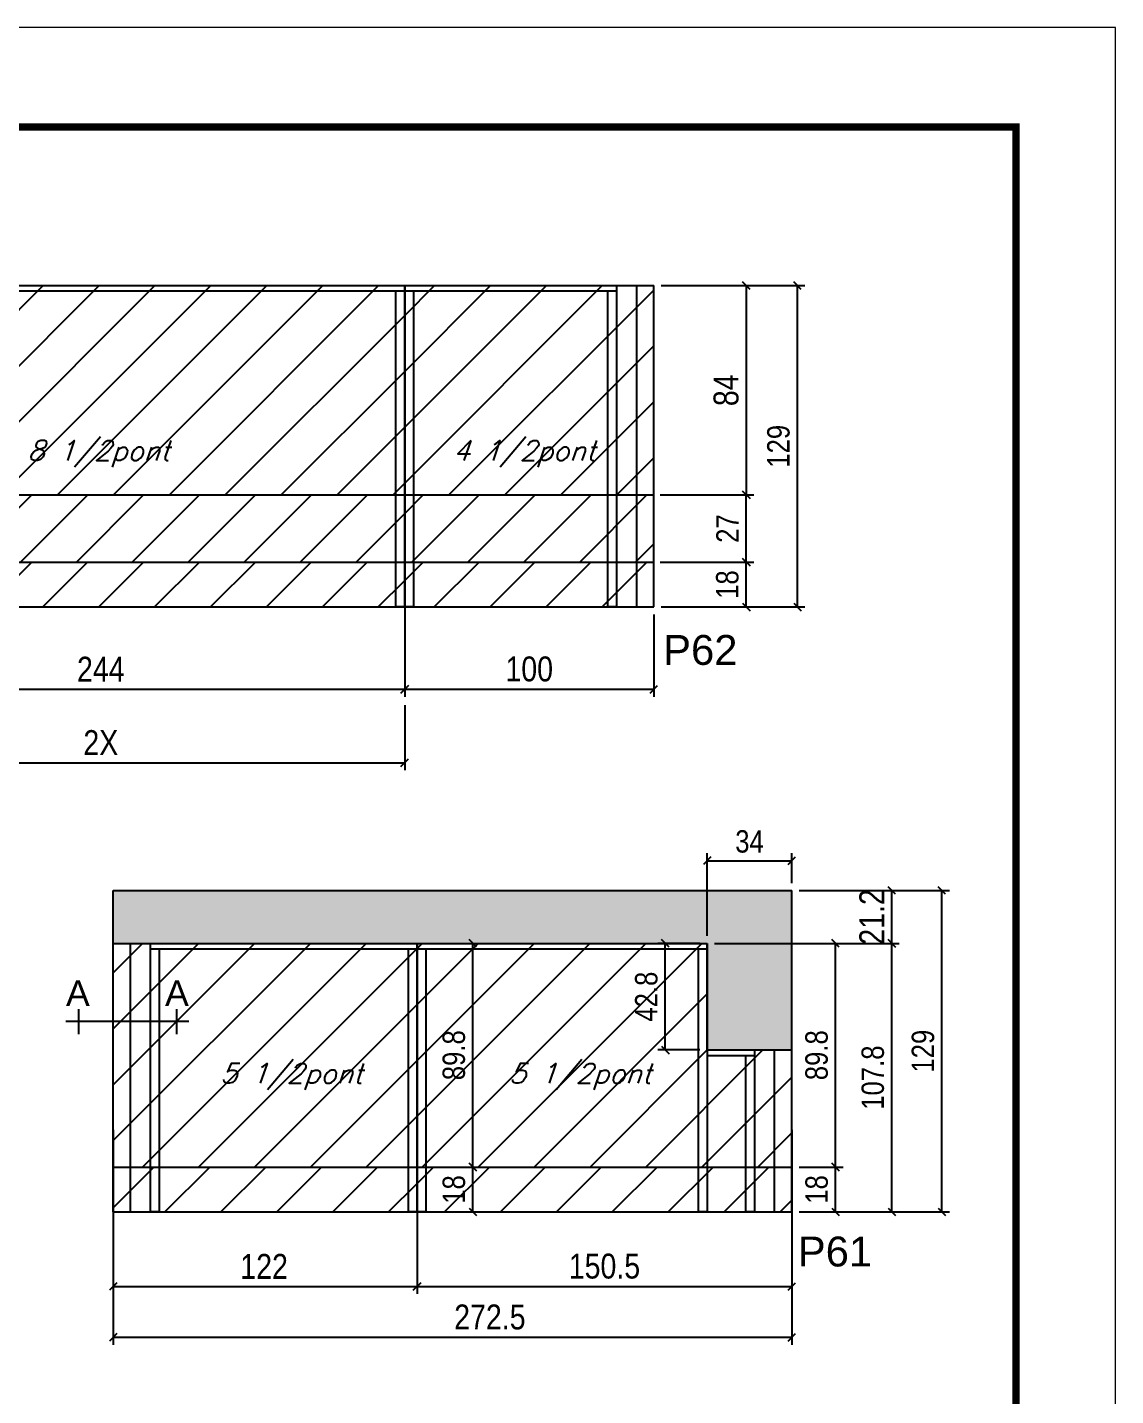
# Model space of a CAD drawing. Extents: x -20960 to -5926, y -2106 to 21915.
# Drawn here: x -7975 to -7538, y 15623 to 16173 of the extents above; entities that cross this region are included whole.
import ezdxf
from ezdxf.enums import TextEntityAlignment as Align

# ---------------------------------------------------------------- set-up
doc = ezdxf.new("R2010")
doc.units = 0
doc.linetypes.add('DASHED', pattern=[0.75, 0.5, -0.25])
for name, color, linetype in [('5', 5, 'Continuous'), ('COTA', 241, 'Continuous'), ('detalhes', 4, 'Continuous'), ('Painéis', 200, 'Continuous'), ('Reaproveitamento', 251, 'Continuous'), ('SARR_2.2x7', 40, 'Continuous'), ('SARR_3.5x7', 81, 'Continuous'), ('texto', 7, 'Continuous')]:
    doc.layers.add(name, color=color, linetype=linetype)
doc.layers.add('Folhas', color=255, linetype='Continuous', lineweight=9)
doc.layers.add('SARRAFO DE PRESSAO', color=251, linetype='DASHED', lineweight=9)
doc.styles.add('ARIAL', font='arial.ttf')
doc.styles.add('COTA TECNICA', font='techl___.ttf', dxfattribs={"height": 10})
doc.styles.add('COTA TECNICA-50', font='techl___.ttf', dxfattribs={"height": 9})
doc.styles.add('Romans', font='romans.shx')
doc.styles.get("Standard").update_dxf_attribs({"font": 'arial.ttf'})
doc.dimstyles.new('COTA PAINEL-50', dxfattribs={"dimtxt": 9, "dimasz": 3, "dimexe": 3, "dimexo": 3, "dimgap": 3, "dimtad": 1, "dimdec": 1, "dimzin": 12, "dimdsep": 46, "dimtxsty": 'COTA TECNICA-50', "dimblk1": 'OBLIQUE', "dimblk2": 'OBLIQUE', "dimsah": 1, "dimcen": 0.9, "dimclrd": 4, "dimclre": 4, "dimclrt": 240, "dimadec": 1, "dimazin": 3, "dimtfac": 1, "dimtdec": 1, "dimtmove": 0, "dimatfit": 3, "dimfxl": 1, "dimtolj": 1, "dimtzin": 12, "dimarcsym": 0})
doc.dimstyles.new('PAINEL', dxfattribs={"dimtxt": 10, "dimasz": 3, "dimexe": 3, "dimexo": 3, "dimgap": 3, "dimtad": 1, "dimdec": 1, "dimzin": 12, "dimdsep": 46, "dimtxsty": 'COTA TECNICA', "dimblk1": 'OBLIQUE', "dimblk2": 'OBLIQUE', "dimsah": 1, "dimcen": 0.9, "dimclrd": 4, "dimclre": 4, "dimclrt": 240, "dimadec": 1, "dimazin": 3, "dimtfac": 1, "dimtdec": 1, "dimtmove": 0, "dimatfit": 3, "dimfxl": 1, "dimtolj": 1, "dimtzin": 12, "dimarcsym": 0})
pattern_1 = [(45, (-35.918, -2242.768), (-11.22532, 11.22532), [])]
pattern_2 = [(45, (1571.5, 1148.575), (-11.22532, 11.22532), [])]
pattern_3 = [(45, (3170, 1148.575), (-11.22532, 11.22532), [])]

# ---------------------------------------------------------------- blocks, each defined once
blk = doc.blocks.new('9999999999')
at = {"layer": 'Folhas'}
blk.add_lwpolyline([(98138.98, 34190.21), (99623.98, 34190.21), (99623.98, 35240.21), (98138.98, 35240.21)], close=True, dxfattribs=at)
at = {"layer": 'Folhas', "color": 30, "const_width": 3}
blk.add_lwpolyline([(98213.98, 34230.21), (99583.98, 34230.21), (99583.98, 35200.21), (98213.98, 35200.21)], close=True, dxfattribs=at)
blk = doc.blocks.new('_Oblique')
at = {"color": 0, "linetype": 'ByBlock', "lineweight": -2}
blk.add_line((-0.5, -0.5), (0.5, 0.5), dxfattribs=at)
blk = doc.blocks.new('*D7145')
at = {"layer": 'COTA', "color": 4, "lineweight": -2, "ltscale": 25, "transparency": 16777216}
for p, q in [((-8067.92, 15900.46), (-8067.92, 15874.35)), ((-7823.92, 15900.46), (-7823.92, 15874.35)), ((-8067.92, 15877.35), (-7823.92, 15877.35))]:
    blk.add_line(p, q, dxfattribs=at)
at = {"layer": 'Defpoints', "color": 0, "ltscale": 25, "transparency": 16777216}
for p in [(-8067.92, 15903.46), (-7823.92, 15903.46), (-7823.92, 15877.35)]:
    blk.add_point(p, dxfattribs=at)
at = {"layer": 'COTA', "color": 4, "lineweight": -2, "ltscale": 25, "transparency": 16777216, "xscale": 3, "yscale": 3, "zscale": 3, "rotation": 180}
blk.add_blockref('_Oblique', (-8067.92, 15877.35), dxfattribs=at)
at = {"layer": 'COTA', "color": 4, "lineweight": -2, "ltscale": 25, "transparency": 16777216, "xscale": 3, "yscale": 3, "zscale": 3}
blk.add_blockref('_Oblique', (-7823.92, 15877.35), dxfattribs=at)
at = {"layer": 'COTA', "color": 240, "ltscale": 25, "transparency": 16777216, "insert": (-7945.92, 15885.41), "char_height": 10, "attachment_point": 5, "style": 'COTA TECNICA'}
blk.add_mtext('\\A1;2X', dxfattribs=at)
blk = doc.blocks.new('*D7147')
at = {"layer": 'COTA', "color": 4, "lineweight": -2, "ltscale": 25, "transparency": 16777216}
for p, q in [((-8067.92, 15954.85), (-8067.92, 15903.81)), ((-7823.92, 15954.85), (-7823.92, 15903.81)), ((-8067.92, 15906.81), (-7823.92, 15906.81))]:
    blk.add_line(p, q, dxfattribs=at)
at = {"layer": 'Defpoints', "color": 0, "ltscale": 25, "transparency": 16777216}
for p in [(-8067.92, 15957.85), (-7823.92, 15957.85), (-7823.92, 15906.81)]:
    blk.add_point(p, dxfattribs=at)
at = {"layer": 'COTA', "color": 4, "lineweight": -2, "ltscale": 25, "transparency": 16777216, "xscale": 3, "yscale": 3, "zscale": 3, "rotation": 180}
blk.add_blockref('_Oblique', (-8067.92, 15906.81), dxfattribs=at)
at = {"layer": 'COTA', "color": 4, "lineweight": -2, "ltscale": 25, "transparency": 16777216, "xscale": 3, "yscale": 3, "zscale": 3}
blk.add_blockref('_Oblique', (-7823.92, 15906.81), dxfattribs=at)
at = {"layer": 'COTA', "color": 240, "ltscale": 25, "transparency": 16777216, "insert": (-7945.92, 15914.88), "char_height": 10, "attachment_point": 5, "style": 'COTA TECNICA'}
blk.add_mtext('\\A1;244', dxfattribs=at)
blk = doc.blocks.new('*D7197')
at = {"layer": 'COTA', "color": 4, "lineweight": -2, "ltscale": 25, "transparency": 16777216}
for p, q in [((-7720.92, 16068.85), (-7683.78, 16068.85)), ((-7686.78, 16068.85), (-7686.78, 15984.85)), ((-7721.39, 15984.85), (-7683.78, 15984.85))]:
    blk.add_line(p, q, dxfattribs=at)
at = {"layer": 'Defpoints', "color": 0, "ltscale": 25, "transparency": 16777216}
for p in [(-7723.92, 16068.85), (-7724.39, 15984.85), (-7686.78, 15984.85)]:
    blk.add_point(p, dxfattribs=at)
at = {"layer": 'COTA', "color": 4, "lineweight": -2, "ltscale": 25, "transparency": 16777216, "xscale": 3, "yscale": 3, "zscale": 3}
for p, rotation in [((-7686.78, 16068.85), 90), ((-7686.78, 15984.85), 270)]:
    blk.add_blockref('_Oblique', p, dxfattribs=dict(at, rotation=rotation))
at = {"layer": 'COTA', "color": 240, "ltscale": 25, "transparency": 16777216, "insert": (-7694.87, 16026.85), "char_height": 10, "attachment_point": 5, "rotation": 90, "style": 'COTA TECNICA'}
blk.add_mtext('\\A1;84', dxfattribs=at)
blk = doc.blocks.new('*D7148')
at = {"layer": 'COTA', "color": 4, "lineweight": -2, "ltscale": 25, "transparency": 16777216}
for p, q in [((-7823.92, 15954.85), (-7823.92, 15903.81)), ((-7723.92, 15936.85), (-7723.92, 15903.81)), ((-7823.92, 15906.81), (-7723.92, 15906.81))]:
    blk.add_line(p, q, dxfattribs=at)
at = {"layer": 'Defpoints', "color": 0, "ltscale": 25, "transparency": 16777216}
for p in [(-7823.92, 15957.85), (-7723.92, 15939.85), (-7723.92, 15906.81)]:
    blk.add_point(p, dxfattribs=at)
at = {"layer": 'COTA', "color": 4, "lineweight": -2, "ltscale": 25, "transparency": 16777216, "xscale": 3, "yscale": 3, "zscale": 3, "rotation": 180}
blk.add_blockref('_Oblique', (-7823.92, 15906.81), dxfattribs=at)
at = {"layer": 'COTA', "color": 4, "lineweight": -2, "ltscale": 25, "transparency": 16777216, "xscale": 3, "yscale": 3, "zscale": 3}
blk.add_blockref('_Oblique', (-7723.92, 15906.81), dxfattribs=at)
at = {"layer": 'COTA', "color": 240, "ltscale": 25, "transparency": 16777216, "insert": (-7773.92, 15914.91), "char_height": 10, "attachment_point": 5, "style": 'COTA TECNICA'}
blk.add_mtext('\\A1;100', dxfattribs=at)
blk = doc.blocks.new('*D7199')
at = {"layer": 'COTA', "color": 4, "lineweight": -2, "transparency": 16777216}
for p, q in [((-7721.39, 15984.85), (-7683.78, 15984.85)), ((-7686.78, 15957.85), (-7686.78, 15984.85)), ((-7721.39, 15957.85), (-7683.78, 15957.85))]:
    blk.add_line(p, q, dxfattribs=at)
at = {"layer": 'Defpoints', "color": 0, "transparency": 16777216}
for p in [(-7724.39, 15984.85), (-7686.78, 15984.85), (-7724.39, 15957.85)]:
    blk.add_point(p, dxfattribs=at)
at = {"layer": 'COTA', "color": 4, "lineweight": -2, "transparency": 16777216, "xscale": 3, "yscale": 3, "zscale": 3}
for p, rotation in [((-7686.78, 15984.85), 90), ((-7686.78, 15957.85), 270)]:
    blk.add_blockref('_Oblique', p, dxfattribs=dict(at, rotation=rotation))
at = {"layer": 'COTA', "color": 240, "transparency": 16777216, "insert": (-7694.34, 15971.35), "char_height": 9, "attachment_point": 5, "rotation": 90, "style": 'COTA TECNICA-50'}
blk.add_mtext('\\A1;27', dxfattribs=at)
blk = doc.blocks.new('*D7201')
at = {"layer": 'COTA', "color": 4, "lineweight": -2, "transparency": 16777216}
for p, q in [((-7720.92, 16068.85), (-7663.26, 16068.85)), ((-7666.26, 15939.85), (-7666.26, 16068.85)), ((-7720.92, 15939.85), (-7663.26, 15939.85))]:
    blk.add_line(p, q, dxfattribs=at)
at = {"layer": 'Defpoints', "color": 0, "transparency": 16777216}
for p in [(-7723.92, 16068.85), (-7666.26, 16068.85), (-7723.92, 15939.85)]:
    blk.add_point(p, dxfattribs=at)
at = {"layer": 'COTA', "color": 4, "lineweight": -2, "transparency": 16777216, "xscale": 3, "yscale": 3, "zscale": 3}
for p, rotation in [((-7666.26, 16068.85), 90), ((-7666.26, 15939.85), 270)]:
    blk.add_blockref('_Oblique', p, dxfattribs=dict(at, rotation=rotation))
at = {"layer": 'COTA', "color": 240, "transparency": 16777216, "insert": (-7673.84, 16004.35), "char_height": 9, "attachment_point": 5, "rotation": 90, "style": 'COTA TECNICA-50'}
blk.add_mtext('\\A1;129', dxfattribs=at)
blk = doc.blocks.new('*D7156')
at = {"layer": 'COTA', "color": 4, "lineweight": -2, "ltscale": 25, "transparency": 16777216}
for p, q in [((-7940.96, 15730.03), (-7940.96, 15664.1)), ((-7818.96, 15730.03), (-7818.96, 15664.1)), ((-7940.96, 15667.1), (-7818.96, 15667.1))]:
    blk.add_line(p, q, dxfattribs=at)
at = {"layer": 'Defpoints', "color": 0, "ltscale": 25, "transparency": 16777216}
for p in [(-7940.96, 15733.03), (-7818.96, 15733.03), (-7818.96, 15667.1)]:
    blk.add_point(p, dxfattribs=at)
at = {"layer": 'COTA', "color": 4, "lineweight": -2, "ltscale": 25, "transparency": 16777216, "xscale": 3, "yscale": 3, "zscale": 3, "rotation": 180}
blk.add_blockref('_Oblique', (-7940.96, 15667.1), dxfattribs=at)
at = {"layer": 'COTA', "color": 4, "lineweight": -2, "ltscale": 25, "transparency": 16777216, "xscale": 3, "yscale": 3, "zscale": 3}
blk.add_blockref('_Oblique', (-7818.96, 15667.1), dxfattribs=at)
at = {"layer": 'COTA', "color": 240, "ltscale": 25, "transparency": 16777216, "insert": (-7880.36, 15675.16), "char_height": 10, "attachment_point": 5, "style": 'COTA TECNICA'}
blk.add_mtext('\\A1;122', dxfattribs=at)
blk = doc.blocks.new('*D7202')
at = {"layer": 'COTA', "color": 4, "lineweight": -2, "ltscale": 25, "transparency": 16777216}
for p, q in [((-7665.49, 15826.03), (-7625.35, 15826.03)), ((-7628.35, 15804.83), (-7628.35, 15826.03)), ((-7665.49, 15804.83), (-7625.35, 15804.83))]:
    blk.add_line(p, q, dxfattribs=at)
at = {"layer": 'Defpoints', "color": 0, "ltscale": 25, "transparency": 16777216}
for p in [(-7668.49, 15826.03), (-7628.35, 15826.03), (-7668.49, 15804.83)]:
    blk.add_point(p, dxfattribs=at)
at = {"layer": 'COTA', "color": 4, "lineweight": -2, "ltscale": 25, "transparency": 16777216, "xscale": 3, "yscale": 3, "zscale": 3}
for p, rotation in [((-7628.35, 15826.03), 90), ((-7628.35, 15804.83), 270)]:
    blk.add_blockref('_Oblique', p, dxfattribs=dict(at, rotation=rotation))
at = {"layer": 'COTA', "color": 240, "ltscale": 25, "transparency": 16777216, "insert": (-7636.41, 15815.43), "char_height": 10, "attachment_point": 5, "rotation": 90, "style": 'COTA TECNICA'}
blk.add_mtext('\\A1;21.2', dxfattribs=at)
blk = doc.blocks.new('*D7133')
at = {"layer": 'COTA', "color": 4, "lineweight": -2, "ltscale": 25, "transparency": 16777216}
for p, q in [((-7818.96, 15730.03), (-7818.96, 15664.1)), ((-7668.49, 15730.03), (-7668.49, 15664.1)), ((-7818.96, 15667.1), (-7668.49, 15667.1))]:
    blk.add_line(p, q, dxfattribs=at)
at = {"layer": 'Defpoints', "color": 0, "ltscale": 25, "transparency": 16777216}
for p in [(-7818.96, 15733.03), (-7668.49, 15733.03), (-7668.49, 15667.1)]:
    blk.add_point(p, dxfattribs=at)
at = {"layer": 'COTA', "color": 4, "lineweight": -2, "ltscale": 25, "transparency": 16777216, "xscale": 3, "yscale": 3, "zscale": 3, "rotation": 180}
blk.add_blockref('_Oblique', (-7818.96, 15667.1), dxfattribs=at)
at = {"layer": 'COTA', "color": 4, "lineweight": -2, "ltscale": 25, "transparency": 16777216, "xscale": 3, "yscale": 3, "zscale": 3}
blk.add_blockref('_Oblique', (-7668.49, 15667.1), dxfattribs=at)
at = {"layer": 'COTA', "color": 240, "ltscale": 25, "transparency": 16777216, "insert": (-7743.72, 15675.21), "char_height": 10, "attachment_point": 5, "style": 'COTA TECNICA'}
blk.add_mtext('\\A1;150.5', dxfattribs=at)
blk = doc.blocks.new('*D7134')
at = {"layer": 'COTA', "color": 4, "lineweight": -2, "ltscale": 25, "transparency": 16777216}
for p, q in [((-7940.96, 15730.03), (-7940.96, 15643.68)), ((-7668.49, 15730.03), (-7668.49, 15643.68)), ((-7668.49, 15646.68), (-7940.96, 15646.68))]:
    blk.add_line(p, q, dxfattribs=at)
at = {"layer": 'Defpoints', "color": 0, "ltscale": 25, "transparency": 16777216}
for p in [(-7940.96, 15733.03), (-7668.49, 15733.03), (-7940.96, 15646.68)]:
    blk.add_point(p, dxfattribs=at)
at = {"layer": 'COTA', "color": 4, "lineweight": -2, "ltscale": 25, "transparency": 16777216, "xscale": 3, "yscale": 3, "zscale": 3, "rotation": 180}
blk.add_blockref('_Oblique', (-7940.96, 15646.68), dxfattribs=at)
at = {"layer": 'COTA', "color": 4, "lineweight": -2, "ltscale": 25, "transparency": 16777216, "xscale": 3, "yscale": 3, "zscale": 3}
blk.add_blockref('_Oblique', (-7668.49, 15646.68), dxfattribs=at)
at = {"layer": 'COTA', "color": 240, "ltscale": 25, "transparency": 16777216, "insert": (-7789.72, 15654.79), "char_height": 10, "attachment_point": 5, "style": 'COTA TECNICA'}
blk.add_mtext('\\A1;272.5', dxfattribs=at)
blk = doc.blocks.new('*D7135')
at = {"layer": 'COTA', "color": 4, "lineweight": -2, "transparency": 16777216}
for p, q in [((-7814.04, 15715.03), (-7793.56, 15715.03)), ((-7796.56, 15697.03), (-7796.56, 15715.03)), ((-7814.04, 15697.03), (-7793.56, 15697.03))]:
    blk.add_line(p, q, dxfattribs=at)
at = {"layer": 'Defpoints', "color": 0, "transparency": 16777216}
for p in [(-7817.04, 15715.03), (-7796.56, 15715.03), (-7817.04, 15697.03)]:
    blk.add_point(p, dxfattribs=at)
at = {"layer": 'COTA', "color": 4, "lineweight": -2, "transparency": 16777216, "xscale": 3, "yscale": 3, "zscale": 3}
for p, rotation in [((-7796.56, 15715.03), 90), ((-7796.56, 15697.03), 270)]:
    blk.add_blockref('_Oblique', p, dxfattribs=dict(at, rotation=rotation))
at = {"layer": 'COTA', "color": 240, "transparency": 16777216, "insert": (-7804.15, 15706.03), "char_height": 9, "attachment_point": 5, "rotation": 90, "style": 'COTA TECNICA-50'}
blk.add_mtext('\\A1;18', dxfattribs=at)
blk = doc.blocks.new('*D7136')
at = {"layer": 'COTA', "color": 4, "lineweight": -2, "transparency": 16777216}
for p, q in [((-7665.49, 15826.03), (-7605.24, 15826.03)), ((-7608.24, 15697.07), (-7608.24, 15826.03)), ((-7665.49, 15697.07), (-7605.24, 15697.07))]:
    blk.add_line(p, q, dxfattribs=at)
at = {"layer": 'Defpoints', "color": 0, "transparency": 16777216}
for p in [(-7668.49, 15826.03), (-7608.24, 15826.03), (-7668.49, 15697.07)]:
    blk.add_point(p, dxfattribs=at)
at = {"layer": 'COTA', "color": 4, "lineweight": -2, "transparency": 16777216, "xscale": 3, "yscale": 3, "zscale": 3}
for p, rotation in [((-7608.24, 15826.03), 90), ((-7608.24, 15697.07), 270)]:
    blk.add_blockref('_Oblique', p, dxfattribs=dict(at, rotation=rotation))
at = {"layer": 'COTA', "color": 240, "transparency": 16777216, "insert": (-7615.81, 15761.55), "char_height": 9, "attachment_point": 5, "rotation": 90, "style": 'COTA TECNICA-50'}
blk.add_mtext('\\A1;129', dxfattribs=at)
blk = doc.blocks.new('*D7192')
at = {"layer": 'COTA', "color": 4, "lineweight": -2, "transparency": 16777216}
for p, q in [((-7699.49, 15804.83), (-7647.93, 15804.83)), ((-7650.93, 15715.03), (-7650.93, 15804.83)), ((-7665.49, 15715.03), (-7647.93, 15715.03))]:
    blk.add_line(p, q, dxfattribs=at)
at = {"layer": 'Defpoints', "color": 0, "transparency": 16777216}
for p in [(-7702.49, 15804.83), (-7650.93, 15804.83), (-7668.49, 15715.03)]:
    blk.add_point(p, dxfattribs=at)
at = {"layer": 'COTA', "color": 4, "lineweight": -2, "transparency": 16777216, "xscale": 3, "yscale": 3, "zscale": 3}
for p, rotation in [((-7650.93, 15804.83), 90), ((-7650.93, 15715.03), 270)]:
    blk.add_blockref('_Oblique', p, dxfattribs=dict(at, rotation=rotation))
at = {"layer": 'COTA', "color": 240, "transparency": 16777216, "insert": (-7658.52, 15759.93), "char_height": 9, "attachment_point": 5, "rotation": 90, "style": 'COTA TECNICA-50'}
blk.add_mtext('\\A1;89.8', dxfattribs=at)
blk = doc.blocks.new('*D7193')
at = {"layer": 'COTA', "color": 4, "lineweight": -2, "transparency": 16777216}
for p, q in [((-7705.49, 15804.83), (-7722.29, 15804.83)), ((-7719.29, 15762.03), (-7719.29, 15804.83)), ((-7705.49, 15762.03), (-7722.29, 15762.03))]:
    blk.add_line(p, q, dxfattribs=at)
at = {"layer": 'Defpoints', "color": 0, "transparency": 16777216}
for p in [(-7719.29, 15804.83), (-7702.49, 15804.83), (-7702.49, 15762.03)]:
    blk.add_point(p, dxfattribs=at)
at = {"layer": 'COTA', "color": 4, "lineweight": -2, "transparency": 16777216, "xscale": 3, "yscale": 3, "zscale": 3}
for p, rotation in [((-7719.29, 15804.83), 90), ((-7719.29, 15762.03), 270)]:
    blk.add_blockref('_Oblique', p, dxfattribs=dict(at, rotation=rotation))
at = {"layer": 'COTA', "color": 240, "transparency": 16777216, "insert": (-7726.88, 15783.43), "char_height": 9, "attachment_point": 5, "rotation": 90, "style": 'COTA TECNICA-50'}
blk.add_mtext('\\A1;42.8', dxfattribs=at)
blk = doc.blocks.new('*D7194')
at = {"layer": 'COTA', "color": 4, "lineweight": -2, "transparency": 16777216}
for p, q in [((-7702.49, 15807.83), (-7702.49, 15841)), ((-7668.49, 15829.03), (-7668.49, 15841)), ((-7702.49, 15838), (-7668.49, 15838))]:
    blk.add_line(p, q, dxfattribs=at)
at = {"layer": 'Defpoints', "color": 0, "transparency": 16777216}
for p in [(-7668.49, 15838), (-7668.49, 15826.03), (-7702.49, 15804.83)]:
    blk.add_point(p, dxfattribs=at)
at = {"layer": 'COTA', "color": 4, "lineweight": -2, "transparency": 16777216, "xscale": 3, "yscale": 3, "zscale": 3, "rotation": 180}
blk.add_blockref('_Oblique', (-7702.49, 15838), dxfattribs=at)
at = {"layer": 'COTA', "color": 4, "lineweight": -2, "transparency": 16777216, "xscale": 3, "yscale": 3, "zscale": 3}
blk.add_blockref('_Oblique', (-7668.49, 15838), dxfattribs=at)
at = {"layer": 'COTA', "color": 240, "transparency": 16777216, "insert": (-7685.49, 15845.7), "char_height": 9, "attachment_point": 5, "style": 'COTA TECNICA-50'}
blk.add_mtext('\\A1;34', dxfattribs=at)
blk = doc.blocks.new('*D7186')
at = {"layer": 'COTA', "color": 4, "lineweight": -2, "transparency": 16777216}
for p, q in [((-7815.96, 15804.83), (-7793.56, 15804.83)), ((-7796.56, 15715.03), (-7796.56, 15804.83)), ((-7815.96, 15715.03), (-7793.56, 15715.03))]:
    blk.add_line(p, q, dxfattribs=at)
at = {"layer": 'Defpoints', "color": 0, "transparency": 16777216}
for p in [(-7818.96, 15804.83), (-7796.56, 15804.83), (-7818.96, 15715.03)]:
    blk.add_point(p, dxfattribs=at)
at = {"layer": 'COTA', "color": 4, "lineweight": -2, "transparency": 16777216, "xscale": 3, "yscale": 3, "zscale": 3}
for p, rotation in [((-7796.56, 15804.83), 90), ((-7796.56, 15715.03), 270)]:
    blk.add_blockref('_Oblique', p, dxfattribs=dict(at, rotation=rotation))
at = {"layer": 'COTA', "color": 240, "transparency": 16777216, "insert": (-7804.16, 15759.93), "char_height": 9, "attachment_point": 5, "rotation": 90, "style": 'COTA TECNICA-50'}
blk.add_mtext('\\A1;89.8', dxfattribs=at)
blk = doc.blocks.new('*D7187')
at = {"layer": 'COTA', "color": 4, "lineweight": -2, "transparency": 16777216}
for p, q in [((-7665.49, 15715.03), (-7647.93, 15715.03)), ((-7650.93, 15697.07), (-7650.93, 15715.03)), ((-7665.49, 15697.07), (-7647.93, 15697.07))]:
    blk.add_line(p, q, dxfattribs=at)
at = {"layer": 'Defpoints', "color": 0, "transparency": 16777216}
for p in [(-7668.49, 15715.03), (-7650.93, 15715.03), (-7668.49, 15697.07)]:
    blk.add_point(p, dxfattribs=at)
at = {"layer": 'COTA', "color": 4, "lineweight": -2, "transparency": 16777216, "xscale": 3, "yscale": 3, "zscale": 3}
for p, rotation in [((-7650.93, 15715.03), 90), ((-7650.93, 15697.07), 270)]:
    blk.add_blockref('_Oblique', p, dxfattribs=dict(at, rotation=rotation))
at = {"layer": 'COTA', "color": 240, "transparency": 16777216, "insert": (-7658.51, 15706.05), "char_height": 9, "attachment_point": 5, "rotation": 90, "style": 'COTA TECNICA-50'}
blk.add_mtext('\\A1;18', dxfattribs=at)
blk = doc.blocks.new('*D7188')
at = {"layer": 'COTA', "color": 4, "lineweight": -2, "transparency": 16777216}
for p, q in [((-7665.49, 15804.83), (-7625.35, 15804.83)), ((-7628.35, 15697.03), (-7628.35, 15804.83)), ((-7665.49, 15697.03), (-7625.35, 15697.03))]:
    blk.add_line(p, q, dxfattribs=at)
at = {"layer": 'Defpoints', "color": 0, "transparency": 16777216}
for p in [(-7668.49, 15804.83), (-7628.35, 15804.83), (-7668.49, 15697.03)]:
    blk.add_point(p, dxfattribs=at)
at = {"layer": 'COTA', "color": 4, "lineweight": -2, "transparency": 16777216, "xscale": 3, "yscale": 3, "zscale": 3}
for p, rotation in [((-7628.35, 15804.83), 90), ((-7628.35, 15697.03), 270)]:
    blk.add_blockref('_Oblique', p, dxfattribs=dict(at, rotation=rotation))
at = {"layer": 'COTA', "color": 240, "transparency": 16777216, "insert": (-7635.96, 15750.93), "char_height": 9, "attachment_point": 5, "rotation": 90, "style": 'COTA TECNICA-50'}
blk.add_mtext('\\A1;107.8', dxfattribs=at)
blk = doc.blocks.new('*D7190')
at = {"layer": 'COTA', "color": 4, "lineweight": -2, "transparency": 16777216}
for p, q in [((-7720.92, 15957.85), (-7683.78, 15957.85)), ((-7686.78, 15939.85), (-7686.78, 15957.85)), ((-7720.92, 15939.85), (-7683.78, 15939.85))]:
    blk.add_line(p, q, dxfattribs=at)
at = {"layer": 'Defpoints', "color": 0, "transparency": 16777216}
for p in [(-7723.92, 15957.85), (-7686.78, 15957.85), (-7723.92, 15939.85)]:
    blk.add_point(p, dxfattribs=at)
at = {"layer": 'COTA', "color": 4, "lineweight": -2, "transparency": 16777216, "xscale": 3, "yscale": 3, "zscale": 3}
for p, rotation in [((-7686.78, 15957.85), 90), ((-7686.78, 15939.85), 270)]:
    blk.add_blockref('_Oblique', p, dxfattribs=dict(at, rotation=rotation))
at = {"layer": 'COTA', "color": 240, "transparency": 16777216, "insert": (-7694.36, 15948.85), "char_height": 9, "attachment_point": 5, "rotation": 90, "style": 'COTA TECNICA-50'}
blk.add_mtext('\\A1;18', dxfattribs=at)

msp = doc.modelspace()

# ---------------------------------------------------------------- hatches: boundary and pattern name
at = {"layer": 'COTA', "linetype": 'ByBlock'}
h = msp.add_hatch(dxfattribs=at)
h.set_pattern_fill('AR-CONC', color=256, scale=0.03)
h.set_pattern_definition([(50, (-1590, 7e-12), (5.4655401, -0.4781726), [0.5715, -6.2865]), (355, (-1590, 7e-12), (-1.0573026, 5.7317054), [0.4572, -5.0292175]), (100.451445, (-1589.5445, -0.04), (4.4082374, 5.2535326), [0.4857003, -5.3427073]), (46.1842, (-1590, 1.524), (8.1323712, -1.2612698), [0.85725, -9.42975]), (96.63556, (-1589.322, 1.419), (7.122124, 7.4227837), [0.7285507, -8.0140682]), (351.18415, (-1590, 1.524), (7.122124, 7.4227837), [0.685799, -7.543792]), (21, (-1589.238, 1.143), (4.5484317, -3.067956), [0.5715, -6.2865]), (326, (-1589.238, 1.143), (1.8540609, 5.525639), [0.4572, -5.0292]), (71.451445, (-1588.859, 0.8873), (6.4024926, 2.457683), [0.4857003, -5.3426981]), (37.5, (-1590, 7e-12), (0.0926581, 2.53665117), [0, -4.96824, 0, -5.1054, 0, -5.04825]), (7.5, (-1590, 7e-12), (2.00458988, 3.00541724), [0, -2.91084, 0, -4.85394, 0, -1.92405]), (327.5, (-1591.6993, 7e-12), (4.06771786, -0.17186232), [0, -1.905, 0, -5.9436, 0, -7.8867]), (317.5, (-1592.4613, 7e-12), (4.44387544, 0.7627947), [0, -2.4765, 0, -3.94716, 0, -5.6007])])
h.paths.add_polyline_path([(-7668.49, 15826.03), (-7940.96, 15826.03), (-7940.96, 15804.83), (-7702.49, 15804.83), (-7702.49, 15762.03), (-7668.49, 15762.03)])
at = {"layer": 'Reaproveitamento'}
h = msp.add_hatch(dxfattribs=at)
h.set_pattern_fill('ANSI31', color=256, scale=5)
h.set_pattern_definition(pattern_1)
h.paths.add_polyline_path([(-7823.92, 15984.85), (-7823.92, 16068.85), (-8067.92, 16068.85), (-8067.92, 15984.85)])
h = msp.add_hatch(dxfattribs=at)
h.set_pattern_fill('ANSI31', color=256, scale=5)
h.set_pattern_definition(pattern_1)
h.paths.add_polyline_path([(-7723.92, 15984.85), (-7723.92, 16068.85), (-7823.92, 16068.85), (-7823.92, 15984.85)])
at = {"layer": 'Reaproveitamento', "transparency": 33554684}
h = msp.add_hatch(dxfattribs=at)
h.set_pattern_fill('ANSI31', color=256, scale=5)
h.set_pattern_definition(pattern_2)
h.paths.add_polyline_path([(-8067.92, 15984.85), (-8067.92, 15957.85), (-7823.92, 15957.85), (-7823.92, 15984.85)])
h = msp.add_hatch(dxfattribs=at)
h.set_pattern_fill('ANSI31', color=256, scale=5)
h.set_pattern_definition(pattern_2)
h.paths.add_polyline_path([(-7823.92, 15984.85), (-7823.92, 15957.85), (-7723.92, 15957.85), (-7723.92, 15984.85)])
h = msp.add_hatch(dxfattribs=at)
h.set_pattern_fill('ANSI31', color=256, scale=5)
h.set_pattern_definition(pattern_3)
h.paths.add_polyline_path([(-8067.92, 15957.85), (-8067.92, 15939.85), (-7823.92, 15939.85), (-7823.92, 15957.85)])
h = msp.add_hatch(dxfattribs=at)
h.set_pattern_fill('ANSI31', color=256, scale=5)
h.set_pattern_definition(pattern_3)
h.paths.add_polyline_path([(-7823.92, 15957.85), (-7823.92, 15939.85), (-7723.92, 15939.85), (-7723.92, 15957.85)])
h = msp.add_hatch(dxfattribs=at)
h.set_pattern_fill('ANSI31', color=256, scale=5)
h.set_pattern_definition(pattern_2)
h.paths.add_polyline_path([(-7940.96, 15715.03), (-7818.96, 15715.03), (-7818.96, 15804.83), (-7940.96, 15804.83)])
h = msp.add_hatch(dxfattribs=at)
h.set_pattern_fill('ANSI31', color=256, scale=5)
h.set_pattern_definition(pattern_2)
h.paths.add_polyline_path([(-7668.49, 15715.03), (-7668.49, 15762.03), (-7702.49, 15762.03), (-7702.49, 15804.83), (-7818.96, 15804.83), (-7818.96, 15715.03)])
h = msp.add_hatch(dxfattribs=at)
h.set_pattern_fill('ANSI31', color=256, scale=5)
h.set_pattern_definition(pattern_3)
h.paths.add_polyline_path([(-7940.96, 15715.03), (-7940.96, 15697.03), (-7818.96, 15697.03), (-7818.96, 15715.03)])
h = msp.add_hatch(dxfattribs=at)
h.set_pattern_fill('ANSI31', color=256, scale=5)
h.set_pattern_definition(pattern_3)
h.paths.add_polyline_path([(-7668.49, 15697.03), (-7668.49, 15715.03), (-7818.96, 15715.03), (-7818.96, 15697.03)])

# ---------------------------------------------------------------- linework, layer by layer
at = {"layer": 'COTA', "linetype": 'ByBlock'}
for p, q in [((-7940.96, 15826.03), (-7668.49, 15826.03)), ((-7940.96, 15804.83), (-7940.96, 15826.03)), ((-7668.49, 15762.03), (-7668.49, 15826.03))]:
    msp.add_line(p, q, dxfattribs=at)
at = {"layer": 'detalhes'}
for p, q in [((-7954.93, 15778.43), (-7954.93, 15768.43)), ((-7915.57, 15778.43), (-7915.57, 15768.43)), ((-7910.57, 15773.43), (-7959.93, 15773.43))]:
    msp.add_line(p, q, dxfattribs=at)
at = {"layer": 'Painéis'}
for p, q in [((-8311.92, 16068.85), (-7723.92, 16068.85)), ((-8311.92, 15984.85), (-7723.92, 15984.85)), ((-8311.92, 15957.85), (-7723.92, 15957.85)), ((-8311.92, 15939.85), (-7723.92, 15939.85)), ((-7940.96, 15804.83), (-7702.49, 15804.83)), ((-7940.96, 15715.03), (-7668.49, 15715.03)), ((-7940.96, 15697.03), (-7668.49, 15697.03))]:
    msp.add_line(p, q, dxfattribs=at)
at = {"layer": 'Painéis', "ltscale": 25}
for p, q in [((-7823.92, 15939.85), (-7823.92, 16068.85)), ((-7723.92, 15939.85), (-7723.92, 16068.85)), ((-7940.96, 15697.03), (-7940.96, 15804.83)), ((-7818.96, 15697.03), (-7818.96, 15804.83)), ((-7702.49, 15762.03), (-7702.49, 15804.83)), ((-7702.49, 15762.03), (-7668.49, 15762.03)), ((-7668.49, 15697.03), (-7668.49, 15762.03))]:
    msp.add_line(p, q, dxfattribs=at)
at = {"layer": 'SARR_2.2x7', "linetype": 'Continuous'}
for p, q in [((-7823.92, 16066.65), (-8067.92, 16066.65)), ((-7738.92, 16066.65), (-7823.92, 16066.65)), ((-7730.92, 16068.85), (-7730.92, 15984.85)), ((-7730.92, 15984.85), (-7730.92, 15957.85)), ((-7730.92, 15957.85), (-7730.92, 15939.85)), ((-7933.96, 15715.03), (-7933.96, 15804.83)), ((-7925.96, 15802.63), (-7818.96, 15802.63)), ((-7818.96, 15802.63), (-7702.49, 15802.63)), ((-7702.49, 15759.83), (-7683.49, 15759.83)), ((-7675.49, 15715.03), (-7675.49, 15762.03)), ((-7933.96, 15697.03), (-7933.96, 15715.03)), ((-7675.49, 15697.03), (-7675.49, 15715.03))]:
    msp.add_line(p, q, dxfattribs=at)
at = {"layer": 'SARR_3.5x7'}
for points in [[(-7823.92, 16068.85), (-7823.92, 15939.85), (-7827.42, 15939.85), (-7827.42, 16066.65)], [(-7820.42, 16066.65), (-7820.42, 15939.85), (-7823.92, 15939.85), (-7823.92, 16068.85)], [(-7738.92, 16068.85), (-7738.92, 15939.85), (-7742.42, 15939.85), (-7742.42, 16066.65)], [(-7922.46, 15802.63), (-7922.46, 15697.03), (-7925.96, 15697.03), (-7925.96, 15804.83)], [(-7818.96, 15804.83), (-7818.96, 15697.03), (-7822.46, 15697.03), (-7822.46, 15802.63)], [(-7815.46, 15802.63), (-7815.46, 15697.03), (-7818.96, 15697.03), (-7818.96, 15804.83)], [(-7702.49, 15804.83), (-7702.49, 15697.03), (-7705.99, 15697.03), (-7705.99, 15802.63)], [(-7683.49, 15762.03), (-7683.49, 15697.03), (-7686.99, 15697.03), (-7686.99, 15759.83)]]:
    msp.add_lwpolyline(points, dxfattribs=at)

# ---------------------------------------------------------------- block references
at = {"layer": 'SARRAFO DE PRESSAO', "color": 6, "linetype": 'ByBlock'}
msp.add_blockref('9999999999', (-107162.48, -19067.69), dxfattribs=at)

# ---------------------------------------------------------------- texts
at = {"layer": '5', "linetype": 'Continuous'}
for s, p in [('P62', (-7720.15, 15916.61)), ('P61', (-7666.09, 15675.13))]:
    msp.add_text(s, height=12, rotation=0, dxfattribs=at).set_placement(p)
at = {"layer": 'detalhes', "color": 0, "linetype": 'Continuous', "style": 'ARIAL'}
for p in [(-7955.13, 15784.85), (-7915.37, 15784.85)]:
    msp.add_text('A', height=10.22, dxfattribs=at).set_placement(p, align=Align.MIDDLE_CENTER)
at = {"layer": 'texto', "color": 2, "char_height": 8, "attachment_point": 5, "style": 'Romans'}
for s, insert in [('{\\Q19;\\C256;8 1/2pont}', (-7946.81, 16001.3)), ('{\\Q19;\\C256;4 1/2pont}', (-7775.95, 16001.3)), ('{\\Q19;\\C256;5 1/2pont}', (-7869.39, 15751.31)), ('{\\Q19;\\C256;5 1/2pont}', (-7753.45, 15751.31))]:
    msp.add_mtext(s, dxfattribs=dict(at, insert=insert))

# ---------------------------------------------------------------- dimensions: what is measured, and where the dimension line sits
at = {"layer": 'COTA', "ltscale": 25}
dim = msp.add_linear_dim(base=(-7686.78, 15984.85), p1=(-7723.92, 16068.85), p2=(-7724.39, 15984.85), angle=90, dimstyle='PAINEL', dxfattribs=at)
dim.commit()
dim.dimension.update_dxf_attribs({"geometry": '*D7197', "text_midpoint": (-7694.87, 16026.85)})
at = {"layer": 'COTA'}
for base, p1, p2, picture, middle in [((-7666.26, 16068.85), (-7723.92, 15939.85), (-7723.92, 16068.85), '*D7201', (-7673.84, 16004.35)), ((-7686.78, 15984.85), (-7724.39, 15957.85), (-7724.39, 15984.85), '*D7199', (-7694.34, 15971.35)), ((-7686.78, 15957.85), (-7723.92, 15939.85), (-7723.92, 15957.85), '*D7190', (-7694.36, 15948.85)), ((-7608.24, 15826.03), (-7668.49, 15697.07), (-7668.49, 15826.03), '*D7136', (-7615.81, 15761.55)), ((-7796.56, 15804.83), (-7818.96, 15715.03), (-7818.96, 15804.83), '*D7186', (-7804.16, 15759.93)), ((-7719.29, 15804.83), (-7702.49, 15762.03), (-7702.49, 15804.83), '*D7193', (-7726.88, 15783.43)), ((-7650.93, 15804.83), (-7668.49, 15715.03), (-7702.49, 15804.83), '*D7192', (-7658.52, 15759.93)), ((-7628.35, 15804.83), (-7668.49, 15697.03), (-7668.49, 15804.83), '*D7188', (-7635.96, 15750.93)), ((-7796.56, 15715.03), (-7817.04, 15697.03), (-7817.04, 15715.03), '*D7135', (-7804.15, 15706.03)), ((-7650.93, 15715.03), (-7668.49, 15697.07), (-7668.49, 15715.03), '*D7187', (-7658.51, 15706.05))]:
    dim = msp.add_linear_dim(base=base, p1=p1, p2=p2, angle=90, dimstyle='COTA PAINEL-50', dxfattribs=at)
    dim.commit()
    dim.dimension.update_dxf_attribs({"geometry": picture, "text_midpoint": middle})
at = {"layer": 'COTA', "ltscale": 25}
for base, p1, p2, picture, middle in [((-7823.92, 15906.81), (-8067.92, 15957.85), (-7823.92, 15957.85), '*D7147', (-7945.92, 15914.88)), ((-7723.92, 15906.81), (-7823.92, 15957.85), (-7723.92, 15939.85), '*D7148', (-7773.92, 15914.91)), ((-7668.49, 15667.1), (-7818.96, 15733.03), (-7668.49, 15733.03), '*D7133', (-7743.72, 15675.21))]:
    dim = msp.add_linear_dim(base=base, p1=p1, p2=p2, dimstyle='PAINEL', dxfattribs=at)
    dim.commit()
    dim.dimension.update_dxf_attribs({"geometry": picture, "text_midpoint": middle})
dim = msp.add_linear_dim(base=(-7823.92, 15877.35), p1=(-8067.92, 15903.46), p2=(-7823.92, 15903.46), text='2X', dimstyle='PAINEL', dxfattribs=at)
dim.commit()
dim.dimension.update_dxf_attribs({"geometry": '*D7145', "text_midpoint": (-7945.92, 15885.41)})
at = {"layer": 'COTA'}
dim = msp.add_linear_dim(base=(-7668.49, 15838), p1=(-7702.49, 15804.83), p2=(-7668.49, 15826.03), dimstyle='COTA PAINEL-50', dxfattribs=at)
dim.commit()
dim.dimension.update_dxf_attribs({"geometry": '*D7194', "text_midpoint": (-7685.49, 15845.7)})
at = {"layer": 'COTA', "ltscale": 25}
dim = msp.add_linear_dim(base=(-7628.35, 15826.03), p1=(-7668.49, 15804.83), p2=(-7668.49, 15826.03), angle=90, dimstyle='PAINEL', dxfattribs=at)
dim.commit()
dim.dimension.update_dxf_attribs({"geometry": '*D7202', "text_midpoint": (-7628.35, 15815.43), "dimtype": 160})
for base, p1, p2, picture, middle in [((-7818.96, 15667.1), (-7940.96, 15733.03), (-7818.96, 15733.03), '*D7156', (-7880.36, 15667.1)), ((-7940.96, 15646.68), (-7668.49, 15733.03), (-7940.96, 15733.03), '*D7134', (-7789.72, 15646.68))]:
    dim = msp.add_linear_dim(base=base, p1=p1, p2=p2, dimstyle='PAINEL', dxfattribs=at)
    dim.commit()
    dim.dimension.update_dxf_attribs({"geometry": picture, "text_midpoint": middle, "dimtype": 160})

doc.saveas('drawing.dxf')
